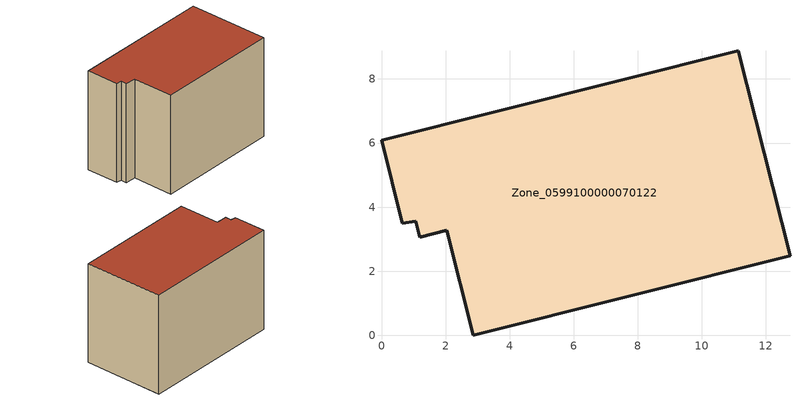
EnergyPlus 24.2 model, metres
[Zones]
Zone_0599100000070122
 floor ground (C_G): 1.19,3.06 1.07,3.55 0.65,3.5 0,6.08 11.14,8.88 12.75,2.48 2.86,0 2.04,3.27 z0
 wall outside (C_F): 2.86,0 12.75,2.48 11.14,8.88 0,6.08 0.65,3.5 1.07,3.55 1.19,3.06 2.04,3.27 2.86,0 z0:8.24
 roof outside (C_R): 1.07,3.55 1.19,3.06 2.04,3.27 2.86,0 12.75,2.48 11.14,8.88 0,6.08 0.65,3.5 z8.24
[BUILDING]
Pand.0599100000070122: North Axis=0; Terrain=City; Loads Convergence Tolerance Value=0.04; Temperature Convergence Tolerance Value=0.4; Solar Distribution=FullExterior; Maximum Number of Warmup Days=25; Minimum Number of Warmup Days=1
[Site:Location]
Rotterdam.The.Hague.AP_ZH_NLD Design_Conditions: Latitude=51.96; Longitude=4.45; Time Zone=1; Elevation=-4.5
[SITE:GROUNDTEMPERATURE:BUILDINGSURFACE]
18, 18, 18, 18, 18, 18, 18, 18, 18, 18, 18, 18
[MATERIAL] Thermal Absorptance=0.9; Solar Absorptance=0.7; Visible Absorptance=0.7
Name | Roughness | Thickness | Conductivity | Density | Specific Heat
G.TI.1975-1991 | MediumSmooth | 0.15 | 0.288461 | 540 | 1210
F.TI.1975-1991 | Rough | 0.3 | 0.230769 | 1920 | 840
R.TI.1975-1991 | MediumRough | 0.2 | 0.153846 | 1500 | 1000
[CONSTRUCTION]
C_G: G.TI.1975-1991
C_F: F.TI.1975-1991
C_R: R.TI.1975-1991
[ZONE]
Zone_0599100000070122: Type=1; Multiplier=1; Ceiling Height=Autocalculate; Volume=Autocalculate; Floor Area=autocalculate; Part of Total Floor Area=Yes
[ZONEINFILTRATION:DESIGNFLOWRATE]
Infil_Zone_0599100000070122: Zone or ZoneList or Space or SpaceList=Zone_0599100000070122; Schedule=AlwaysOn; Design Flow Rate Calculation Method=Flow/Area; Flow Rate per Floor Area=0.003; Constant Term Coefficient=1; Temperature Term Coefficient=0; Velocity Term Coefficient=0; Velocity Squared Term Coefficient=0
[HVACTEMPLATE:ZONE:IDEALLOADSAIRSYSTEM]
Zone_0599100000070122: Maximum Heating Supply Air Temperature=50; Minimum Cooling Supply Air Temperature=13; Maximum Heating Supply Air Humidity Ratio=0.0156; Minimum Cooling Supply Air Humidity Ratio=0.0077; Heating Limit=NoLimit; Cooling Limit=NoLimit; Dehumidification Control Type=ConstantSensibleHeatRatio; Cooling Sensible Heat Ratio=0.7; Dehumidification Setpoint=60; Humidification Control Type=None; Humidification Setpoint=30; Outdoor Air Method=None; Outdoor Air Flow Rate per Person=0.00944; Outdoor Air Flow Rate per Zone Floor Area=0; Outdoor Air Flow Rate per Zone=0; Demand Controlled Ventilation Type=None; Outdoor Air Economizer Type=NoEconomizer; Heat Recovery Type=None; Sensible Heat Recovery Effectiveness=0.7; Latent Heat Recovery Effectiveness=0.65
[ZONECONTROL:THERMOSTAT]
ThermostatControl_Zone_0599100000070122: Zone or ZoneList=Zone_0599100000070122; Control Type Schedule=DualSetpointControlType; Control 1=Thermostat_Zone_0599100000070122; Temperature Difference Between Cutout And Setpoint=0
[THERMOSTATSETPOINT:DUALSETPOINT]
Thermostat_Zone_0599100000070122: Heating Setpoint Temperature Schedule=HeatingSetpoint_Zone_0599100000070122; Cooling Setpoint Temperature Schedule=CoolingSetpoint_Zone_0599100000070122
[SCHEDULE:COMPACT]
HeatingSetpoint_Zone_0599100000070122: Through: 12/31, For: AllDays, Until: 24:00, 21
CoolingSetpoint_Zone_0599100000070122: Through: 12/31, For: AllDays, Until: 24:00, 24
DualSetpointControlType: Through: 12/31, For: AllDays, Until: 24:00, 4
AlwaysOn: Through: 12/31, For: AllDays, Until: 24:00, 1
